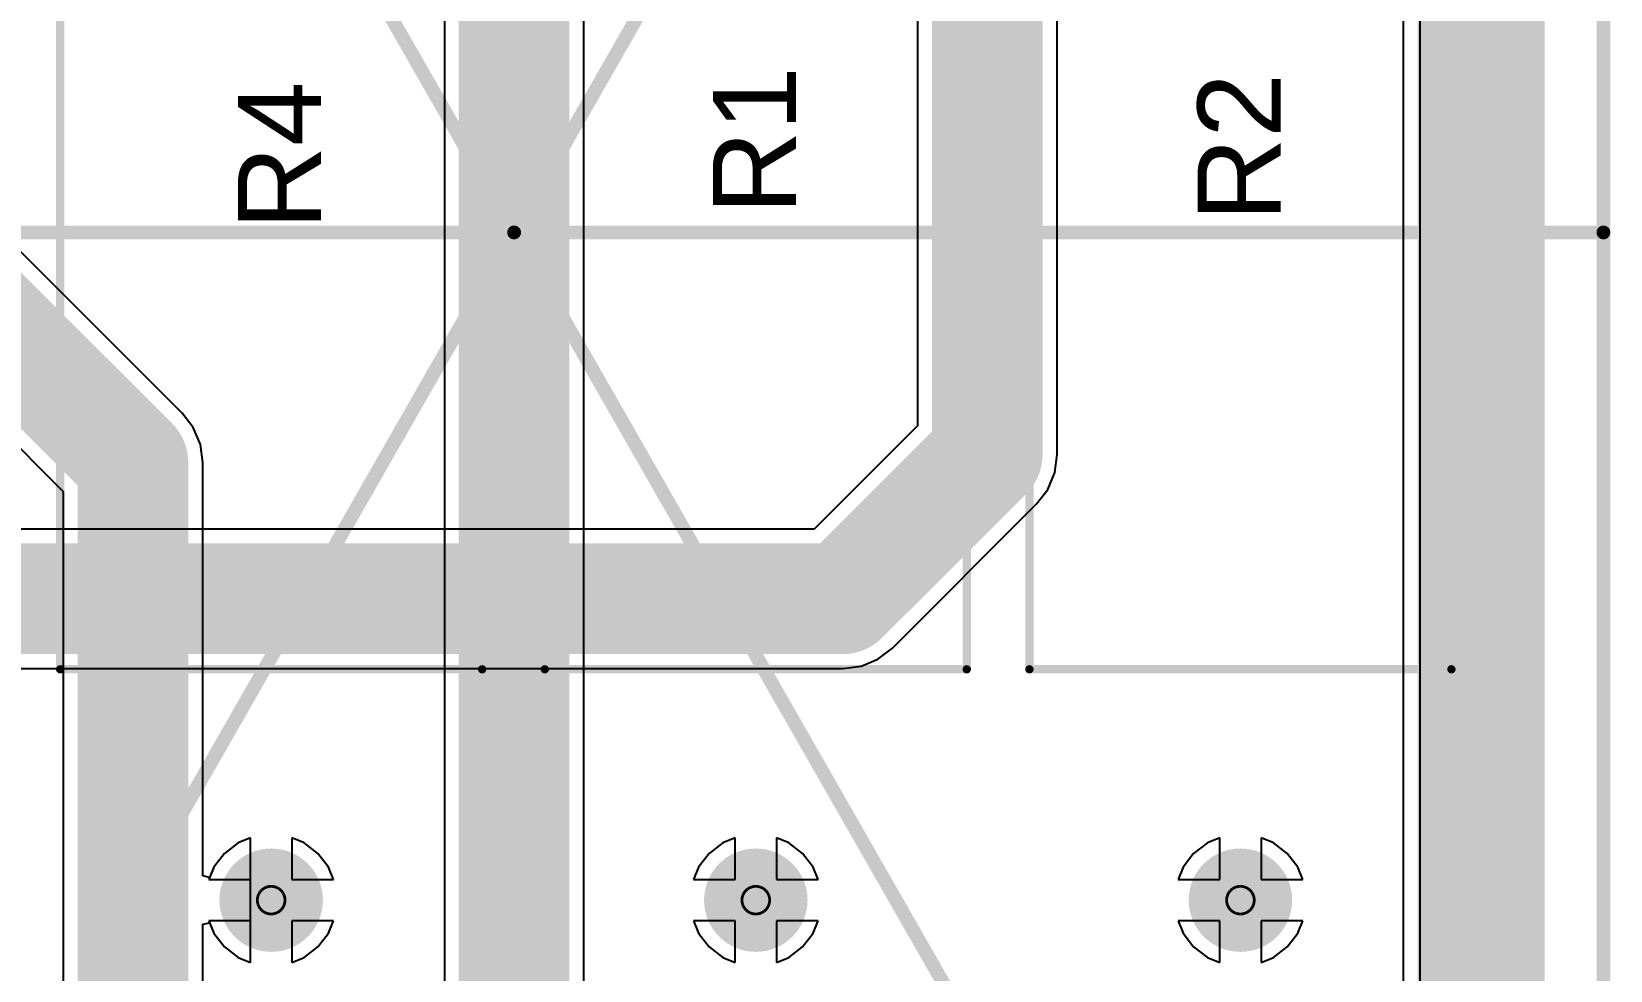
# Model space of a CAD drawing. Header units: millimetres. Extents: x -0.5 to 10.6, y -0.4 to 3.5.
# Drawn here: x 0.201 to 1.343, y 0.429 to 1.108 of the extents above; entities that cross this region are included whole.
import ezdxf

# ---------------------------------------------------------------- set-up
doc = ezdxf.new("R2010")
doc.units = ezdxf.units.MM
doc.header["$MEASUREMENT"] = 0
for name, color, linetype in [('BottomLayer', 5, 'Continuous'), ('BottomSolder', 6, 'Continuous'), ('DrillDrawing', 1, 'Continuous'), ('Mechanical1', 6, 'Continuous'), ('Mechanical2', 216, 'Continuous'), ('MultiLayer', 9, 'Continuous'), ('PadHoleLayer', 156, 'Continuous'), ('TopLayer', 1, 'Continuous'), ('TopOverlay', 2, 'Continuous'), ('TopSolder', 216, 'Continuous')]:
    doc.layers.add(name, color=color, linetype=linetype)
doc.styles.add('Arial', font='', dxfattribs={"height": 0.2})
doc.styles.get('Arial').set_extended_font_data('Arial')

# ---------------------------------------------------------------- blocks, each defined once
blk = doc.blocks.new('AC05000003009JAC00_2')
at = {"layer": 'BottomLayer'}
h = blk.add_hatch(color=5, dxfattribs=at)
edge = h.paths.add_edge_path()
edge.add_arc((-0.496, -0.016), 0.0374, 0, 360)
h = blk.add_hatch(color=5, dxfattribs=at)
edge = h.paths.add_edge_path()
edge.add_arc((0.557, -0.016), 0.0374, 0, 360)
at = {"layer": 'BottomSolder'}
h = blk.add_hatch(color=6, dxfattribs=at)
edge = h.paths.add_edge_path()
edge.add_arc((-0.496, -0.016), 0.0374, 0, 360)
h = blk.add_hatch(color=6, dxfattribs=at)
edge = h.paths.add_edge_path()
edge.add_arc((0.557, -0.016), 0.0374, 0, 360)
at = {"layer": 'MultiLayer'}
h = blk.add_hatch(color=9, dxfattribs=at)
edge = h.paths.add_edge_path()
edge.add_arc((-0.496, -0.016), 0.0374, 0, 360)
h = blk.add_hatch(color=9, dxfattribs=at)
edge = h.paths.add_edge_path()
edge.add_arc((0.557, -0.016), 0.0374, 0, 360)
at = {"layer": 'PadHoleLayer'}
h = blk.add_hatch(color=156, dxfattribs=at)
edge = h.paths.add_edge_path()
edge.add_arc((-0.496, -0.016), 0.0215, 0, 360)
h = blk.add_hatch(color=156, dxfattribs=at)
edge = h.paths.add_edge_path()
edge.add_arc((0.557, -0.016), 0.0215, 0, 360)
at = {"layer": 'TopLayer'}
h = blk.add_hatch(color=1, dxfattribs=at)
edge = h.paths.add_edge_path()
edge.add_arc((-0.496, -0.016), 0.0374, 0, 360)
h = blk.add_hatch(color=1, dxfattribs=at)
edge = h.paths.add_edge_path()
edge.add_arc((0.557, -0.016), 0.0374, 0, 360)
at = {"layer": 'TopSolder'}
h = blk.add_hatch(color=216, dxfattribs=at)
edge = h.paths.add_edge_path()
edge.add_arc((-0.496, -0.016), 0.0374, 0, 360)
h = blk.add_hatch(color=216, dxfattribs=at)
edge = h.paths.add_edge_path()
edge.add_arc((0.557, -0.016), 0.0374, 0, 360)
at = {"layer": 'TopOverlay', "const_width": 0.006}
for points in [[(-0.329, 0.1365), (-0.329, -0.1685)], [(-0.329, 0.1365), (0.39, 0.1365)], [(0.39, 0.1365), (0.39, -0.1685)], [(-0.329, -0.1685), (0.39, -0.1685)]]:
    blk.add_lwpolyline(points, dxfattribs=at)
at = {"layer": 'TopOverlay', "const_width": 0.003}
for points in [[(-0.3305, 0.1365, 1), (-0.3275, 0.1365, 1)], [(-0.3305, 0.1365, 1), (-0.3275, 0.1365, 1)], [(0.3885, 0.1365, 1), (0.3915, 0.1365, 1)], [(0.3885, 0.1365, 1), (0.3915, 0.1365, 1)], [(-0.3305, -0.1685, 1), (-0.3275, -0.1685, 1)], [(-0.3305, -0.1685, 1), (-0.3275, -0.1685, 1)], [(0.3885, -0.1685, 1), (0.3915, -0.1685, 1)], [(0.3885, -0.1685, 1), (0.3915, -0.1685, 1)]]:
    blk.add_lwpolyline(points, format="xyb", close=True, dxfattribs=at)
blk = doc.blocks.new('AC05000003009JAC00_4')
at = {"layer": 'BottomLayer'}
h = blk.add_hatch(color=5, dxfattribs=at)
edge = h.paths.add_edge_path()
edge.add_arc((-0.496, -0.016), 0.0374, 0, 360)
h = blk.add_hatch(color=5, dxfattribs=at)
edge = h.paths.add_edge_path()
edge.add_arc((0.557, -0.016), 0.0374, 0, 360)
at = {"layer": 'BottomSolder'}
h = blk.add_hatch(color=6, dxfattribs=at)
edge = h.paths.add_edge_path()
edge.add_arc((-0.496, -0.016), 0.0374, 0, 360)
h = blk.add_hatch(color=6, dxfattribs=at)
edge = h.paths.add_edge_path()
edge.add_arc((0.557, -0.016), 0.0374, 0, 360)
at = {"layer": 'MultiLayer'}
h = blk.add_hatch(color=9, dxfattribs=at)
edge = h.paths.add_edge_path()
edge.add_arc((-0.496, -0.016), 0.0374, 0, 360)
h = blk.add_hatch(color=9, dxfattribs=at)
edge = h.paths.add_edge_path()
edge.add_arc((0.557, -0.016), 0.0374, 0, 360)
at = {"layer": 'PadHoleLayer'}
h = blk.add_hatch(color=156, dxfattribs=at)
edge = h.paths.add_edge_path()
edge.add_arc((-0.496, -0.016), 0.0215, 0, 360)
h = blk.add_hatch(color=156, dxfattribs=at)
edge = h.paths.add_edge_path()
edge.add_arc((0.557, -0.016), 0.0215, 0, 360)
at = {"layer": 'TopLayer'}
h = blk.add_hatch(color=1, dxfattribs=at)
edge = h.paths.add_edge_path()
edge.add_arc((-0.496, -0.016), 0.0374, 0, 360)
h = blk.add_hatch(color=1, dxfattribs=at)
edge = h.paths.add_edge_path()
edge.add_arc((0.557, -0.016), 0.0374, 0, 360)
at = {"layer": 'TopSolder'}
h = blk.add_hatch(color=216, dxfattribs=at)
edge = h.paths.add_edge_path()
edge.add_arc((-0.496, -0.016), 0.0374, 0, 360)
h = blk.add_hatch(color=216, dxfattribs=at)
edge = h.paths.add_edge_path()
edge.add_arc((0.557, -0.016), 0.0374, 0, 360)
at = {"layer": 'TopOverlay', "const_width": 0.006}
for points in [[(-0.329, 0.1365), (-0.329, -0.1685)], [(-0.329, 0.1365), (0.39, 0.1365)], [(0.39, 0.1365), (0.39, -0.1685)], [(-0.329, -0.1685), (0.39, -0.1685)]]:
    blk.add_lwpolyline(points, dxfattribs=at)
at = {"layer": 'TopOverlay', "const_width": 0.003}
for points in [[(-0.3305, 0.1365, 1), (-0.3275, 0.1365, 1)], [(-0.3305, 0.1365, 1), (-0.3275, 0.1365, 1)], [(0.3885, 0.1365, 1), (0.3915, 0.1365, 1)], [(0.3885, 0.1365, 1), (0.3915, 0.1365, 1)], [(-0.3305, -0.1685, 1), (-0.3275, -0.1685, 1)], [(-0.3305, -0.1685, 1), (-0.3275, -0.1685, 1)], [(0.3885, -0.1685, 1), (0.3915, -0.1685, 1)], [(0.3885, -0.1685, 1), (0.3915, -0.1685, 1)]]:
    blk.add_lwpolyline(points, format="xyb", close=True, dxfattribs=at)
blk = doc.blocks.new('AC05000003009JAC00_5')
at = {"layer": 'BottomLayer'}
h = blk.add_hatch(color=5, dxfattribs=at)
edge = h.paths.add_edge_path()
edge.add_arc((-0.496, -0.016), 0.0374, 0, 360)
h = blk.add_hatch(color=5, dxfattribs=at)
edge = h.paths.add_edge_path()
edge.add_arc((0.557, -0.016), 0.0374, 0, 360)
at = {"layer": 'BottomSolder'}
h = blk.add_hatch(color=6, dxfattribs=at)
edge = h.paths.add_edge_path()
edge.add_arc((-0.496, -0.016), 0.0374, 0, 360)
h = blk.add_hatch(color=6, dxfattribs=at)
edge = h.paths.add_edge_path()
edge.add_arc((0.557, -0.016), 0.0374, 0, 360)
at = {"layer": 'MultiLayer'}
h = blk.add_hatch(color=9, dxfattribs=at)
edge = h.paths.add_edge_path()
edge.add_arc((-0.496, -0.016), 0.0374, 0, 360)
h = blk.add_hatch(color=9, dxfattribs=at)
edge = h.paths.add_edge_path()
edge.add_arc((0.557, -0.016), 0.0374, 0, 360)
at = {"layer": 'PadHoleLayer'}
h = blk.add_hatch(color=156, dxfattribs=at)
edge = h.paths.add_edge_path()
edge.add_arc((-0.496, -0.016), 0.0215, 0, 360)
h = blk.add_hatch(color=156, dxfattribs=at)
edge = h.paths.add_edge_path()
edge.add_arc((0.557, -0.016), 0.0215, 0, 360)
at = {"layer": 'TopLayer'}
h = blk.add_hatch(color=1, dxfattribs=at)
edge = h.paths.add_edge_path()
edge.add_arc((-0.496, -0.016), 0.0374, 0, 360)
h = blk.add_hatch(color=1, dxfattribs=at)
edge = h.paths.add_edge_path()
edge.add_arc((0.557, -0.016), 0.0374, 0, 360)
at = {"layer": 'TopSolder'}
h = blk.add_hatch(color=216, dxfattribs=at)
edge = h.paths.add_edge_path()
edge.add_arc((-0.496, -0.016), 0.0374, 0, 360)
h = blk.add_hatch(color=216, dxfattribs=at)
edge = h.paths.add_edge_path()
edge.add_arc((0.557, -0.016), 0.0374, 0, 360)
at = {"layer": 'TopOverlay', "const_width": 0.006}
for points in [[(-0.329, 0.1365), (-0.329, -0.1685)], [(-0.329, 0.1365), (0.39, 0.1365)], [(0.39, 0.1365), (0.39, -0.1685)], [(-0.329, -0.1685), (0.39, -0.1685)]]:
    blk.add_lwpolyline(points, dxfattribs=at)
at = {"layer": 'TopOverlay', "const_width": 0.003}
for points in [[(-0.3305, 0.1365, 1), (-0.3275, 0.1365, 1)], [(-0.3305, 0.1365, 1), (-0.3275, 0.1365, 1)], [(0.3885, 0.1365, 1), (0.3915, 0.1365, 1)], [(0.3885, 0.1365, 1), (0.3915, 0.1365, 1)], [(-0.3305, -0.1685, 1), (-0.3275, -0.1685, 1)], [(-0.3305, -0.1685, 1), (-0.3275, -0.1685, 1)], [(0.3885, -0.1685, 1), (0.3915, -0.1685, 1)], [(0.3885, -0.1685, 1), (0.3915, -0.1685, 1)]]:
    blk.add_lwpolyline(points, format="xyb", close=True, dxfattribs=at)

msp = doc.modelspace()

# ---------------------------------------------------------------- linework, layer by layer
at = {"layer": 'BottomLayer'}
for p, q in [((1.1927, 1.57), (1.1927, -0.1684)), ((0.6006, -0.2847), (0.6006, 1.3571)), ((0.4997, 1.3363), (0.4997, -0.2847)), ((0.3102, 0.8321), (-0.0392, 1.1815)), ((-0.1253, 1.1249), (0.2241, 0.7755)), ((0.3182, 0.8216), (0.3102, 0.8321)), ((0.3233, 0.8095), (0.3182, 0.8216)), ((0.325, 0.7964), (0.3233, 0.8095)), ((0.325, 0.4973), (0.325, 0.7964)), ((0.2241, 0.7755), (0.2241, -0.2847)), ((0.3407, 0.5136), (0.3331, 0.5037)), ((0.3506, 0.5212), (0.3407, 0.5136)), ((0.3595, 0.5249), (0.3506, 0.5212)), ((0.3595, 0.4798), (0.3595, 0.5249)), ((0.3984, 0.5212), (0.3895, 0.5249)), ((0.3895, 0.5249), (0.3895, 0.4948)), ((0.4083, 0.5136), (0.3984, 0.5212)), ((0.4159, 0.5037), (0.4083, 0.5136)), ((0.691, 0.5136), (0.6834, 0.5037)), ((0.7009, 0.5212), (0.691, 0.5136)), ((0.7098, 0.5249), (0.7009, 0.5212)), ((0.7098, 0.4948), (0.7098, 0.5249)), ((0.7487, 0.5212), (0.7398, 0.5249)), ((0.7398, 0.5249), (0.7398, 0.4948)), ((0.7586, 0.5136), (0.7487, 0.5212)), ((0.7662, 0.5037), (0.7586, 0.5136)), ((1.0413, 0.5136), (1.0337, 0.5037)), ((1.0512, 0.5212), (1.0413, 0.5136)), ((1.0601, 0.5249), (1.0512, 0.5212)), ((1.0601, 0.4948), (1.0601, 0.5249)), ((1.0991, 0.5212), (1.0901, 0.5249)), ((1.0901, 0.5249), (1.0901, 0.4948)), ((1.109, 0.5136), (1.0991, 0.5212)), ((1.1166, 0.5037), (1.109, 0.5136)), ((0.3331, 0.5037), (0.33, 0.4963)), ((0.4196, 0.4948), (0.4159, 0.5037)), ((0.6834, 0.5037), (0.6797, 0.4948)), ((0.7699, 0.4948), (0.7662, 0.5037)), ((1.0337, 0.5037), (1.0301, 0.4948)), ((1.1202, 0.4948), (1.1166, 0.5037)), ((0.33, 0.4963), (0.325, 0.4973)), ((0.3895, 0.4948), (0.4196, 0.4948)), ((0.6797, 0.4948), (0.7098, 0.4948)), ((0.7398, 0.4948), (0.7699, 0.4948)), ((1.0301, 0.4948), (1.0601, 0.4948)), ((1.0901, 0.4948), (1.1202, 0.4948)), ((0.3595, 0.4347), (0.3595, 0.4798)), ((0.325, 0.4624), (0.33, 0.4634)), ((0.325, -0.2847), (0.325, 0.4624)), ((0.33, 0.4634), (0.3331, 0.4559)), ((0.4196, 0.4648), (0.3895, 0.4648)), ((0.3895, 0.4648), (0.3895, 0.4347)), ((0.4159, 0.4559), (0.4196, 0.4648)), ((0.7098, 0.4648), (0.6797, 0.4648)), ((0.6797, 0.4648), (0.6834, 0.4559)), ((0.7098, 0.4347), (0.7098, 0.4648)), ((0.7699, 0.4648), (0.7398, 0.4648)), ((0.7398, 0.4648), (0.7398, 0.4347)), ((0.7662, 0.4559), (0.7699, 0.4648)), ((1.0601, 0.4648), (1.0301, 0.4648)), ((1.0301, 0.4648), (1.0337, 0.4559)), ((1.0601, 0.4347), (1.0601, 0.4648)), ((1.1202, 0.4648), (1.0901, 0.4648)), ((1.0901, 0.4648), (1.0901, 0.4347)), ((1.1166, 0.4559), (1.1202, 0.4648)), ((0.3331, 0.4559), (0.3407, 0.446)), ((0.3407, 0.446), (0.3506, 0.4384)), ((0.3984, 0.4384), (0.4083, 0.446)), ((0.4083, 0.446), (0.4159, 0.4559)), ((0.6834, 0.4559), (0.691, 0.446)), ((0.691, 0.446), (0.7009, 0.4384)), ((0.7487, 0.4384), (0.7586, 0.446)), ((0.7586, 0.446), (0.7662, 0.4559)), ((1.0337, 0.4559), (1.0413, 0.446)), ((1.0413, 0.446), (1.0512, 0.4384)), ((1.0991, 0.4384), (1.109, 0.446)), ((1.109, 0.446), (1.1166, 0.4559)), ((0.3506, 0.4384), (0.3595, 0.4347)), ((0.3895, 0.4347), (0.3984, 0.4384)), ((0.7009, 0.4384), (0.7098, 0.4347)), ((0.7398, 0.4347), (0.7487, 0.4384)), ((1.0512, 0.4384), (1.0601, 0.4347)), ((1.0901, 0.4347), (1.0991, 0.4384))]:
    msp.add_line(p, q, dxfattribs=at)
at = {"layer": 'BottomLayer', "const_width": 0.08}
for points in [[(1.2431, -0.1893), (1.2431, 1.5819)], [(0.5501, -0.316), (0.5501, 1.3571)], [(-0.0896, 1.1606), (0.2746, 0.7964)], [(0.2746, -0.316), (0.2746, 0.7964)]]:
    msp.add_lwpolyline(points, dxfattribs=at)
at = {"layer": 'BottomLayer', "const_width": 0.04}
msp.add_lwpolyline([(0.2546, 0.7964, 1), (0.2946, 0.7964, 1)], format="xyb", close=True, dxfattribs=at)
msp.add_lwpolyline([(0.2546, 0.7964, 1), (0.2946, 0.7964, 1)], format="xyb", close=True, dxfattribs=at)
at = {"layer": 'DrillDrawing'}
for points, const_width in [([(0.3845, 0.4798, 1), (0.3645, 0.4798, 1)], 0.002), ([(0.7348, 0.4798, 1), (0.7148, 0.4798, 1)], 0.002), ([(1.0851, 0.4798, 1), (1.0651, 0.4798, 1)], 0.002), ([(0.364, 0.4798, 1), (0.365, 0.4798, 1)], 0.001), ([(0.384, 0.4798, 1), (0.385, 0.4798, 1)], 0.001), ([(0.7143, 0.4798, 1), (0.7153, 0.4798, 1)], 0.001), ([(0.7343, 0.4798, 1), (0.7353, 0.4798, 1)], 0.001), ([(1.0646, 0.4798, 1), (1.0656, 0.4798, 1)], 0.001), ([(1.0846, 0.4798, 1), (1.0856, 0.4798, 1)], 0.001)]:
    msp.add_lwpolyline(points, format="xyb", close=True, dxfattribs=dict(at, const_width=const_width))
at = {"layer": 'Mechanical1', "const_width": 0.01}
for points in [[(-0.2373, 2.3407), (0.5501, 0.9628)], [(0.5501, 0.9628), (1.3375, 2.3407)], [(0.5501, 0.9628), (0.5501, 2.3407)], [(1.3375, -0.4152), (1.3375, 2.3407)], [(-0.2373, -0.4152), (0.5501, 0.9628)], [(-0.2373, 0.9628), (1.3375, 0.9628)], [(0.5501, -0.4152), (0.5501, 0.9628)], [(0.5501, 0.9628), (1.3375, -0.4152)]]:
    msp.add_lwpolyline(points, dxfattribs=at)
at = {"layer": 'Mechanical1', "const_width": 0.005}
for points in [[(0.5476, 0.9628, 1), (0.5526, 0.9628, 1)], [(0.5476, 0.9628, 1), (0.5526, 0.9628, 1)], [(0.5476, 0.9628, 1), (0.5526, 0.9628, 1)], [(0.5476, 0.9628, 1), (0.5526, 0.9628, 1)], [(0.5476, 0.9628, 1), (0.5526, 0.9628, 1)], [(0.5476, 0.9628, 1), (0.5526, 0.9628, 1)], [(1.335, 0.9628, 1), (1.34, 0.9628, 1)]]:
    msp.add_lwpolyline(points, format="xyb", close=True, dxfattribs=at)
at = {"layer": 'Mechanical2', "const_width": 0.01}
msp.add_lwpolyline([(1.3375, -0.4152), (1.3375, 2.3407)], dxfattribs=at)
at = {"layer": 'TopLayer'}
for p, q in [((0.9426, 0.8021), (0.9426, 1.6235)), ((0.8417, 1.6026), (0.8417, 0.823)), ((1.2047, 1.3319), (1.2047, 0.2246)), ((0.8417, 0.823), (0.7669, 0.7482)), ((0.9409, 0.7891), (0.9426, 0.8021)), ((0.9358, 0.7769), (0.9409, 0.7891)), ((0.9278, 0.7665), (0.9358, 0.7769)), ((0.8235, 0.6621), (0.9278, 0.7665)), ((0.7669, 0.7482), (-0.0488, 0.7482)), ((0.813, 0.6541), (0.8235, 0.6621)), ((0.8009, 0.6491), (0.813, 0.6541)), ((-0.0279, 0.6474), (0.7878, 0.6474)), ((0.7878, 0.6474), (0.8009, 0.6491)), ((0.3407, 0.5136), (0.3331, 0.5037)), ((0.3506, 0.5212), (0.3407, 0.5136)), ((0.3595, 0.5249), (0.3506, 0.5212)), ((0.3595, 0.4948), (0.3595, 0.5249)), ((0.3984, 0.5212), (0.3895, 0.5249)), ((0.3895, 0.5249), (0.3895, 0.4948)), ((0.4083, 0.5136), (0.3984, 0.5212)), ((0.4159, 0.5037), (0.4083, 0.5136)), ((0.691, 0.5136), (0.6834, 0.5037)), ((0.7009, 0.5212), (0.691, 0.5136)), ((0.7098, 0.5249), (0.7009, 0.5212)), ((0.7098, 0.4948), (0.7098, 0.5249)), ((0.7487, 0.5212), (0.7398, 0.5249)), ((0.7398, 0.5249), (0.7398, 0.4948)), ((0.7586, 0.5136), (0.7487, 0.5212)), ((0.7662, 0.5037), (0.7586, 0.5136)), ((1.0413, 0.5136), (1.0337, 0.5037)), ((1.0512, 0.5212), (1.0413, 0.5136)), ((1.0601, 0.5249), (1.0512, 0.5212)), ((1.0601, 0.4948), (1.0601, 0.5249)), ((1.0991, 0.5212), (1.0901, 0.5249)), ((1.0901, 0.5249), (1.0901, 0.4948)), ((1.109, 0.5136), (1.0991, 0.5212)), ((1.1166, 0.5037), (1.109, 0.5136)), ((0.3331, 0.5037), (0.3294, 0.4948)), ((0.4196, 0.4948), (0.4159, 0.5037)), ((0.6834, 0.5037), (0.6797, 0.4948)), ((0.7699, 0.4948), (0.7662, 0.5037)), ((1.0337, 0.5037), (1.0301, 0.4948)), ((1.1202, 0.4948), (1.1166, 0.5037)), ((0.3294, 0.4948), (0.3595, 0.4948)), ((0.3895, 0.4948), (0.4196, 0.4948)), ((0.6797, 0.4948), (0.7098, 0.4948)), ((0.7398, 0.4948), (0.7699, 0.4948)), ((1.0301, 0.4948), (1.0601, 0.4948)), ((1.0901, 0.4948), (1.1202, 0.4948)), ((0.3595, 0.4648), (0.3294, 0.4648)), ((0.3294, 0.4648), (0.3331, 0.4559)), ((0.3595, 0.4347), (0.3595, 0.4648)), ((0.4196, 0.4648), (0.3895, 0.4648)), ((0.3895, 0.4648), (0.3895, 0.4347)), ((0.4159, 0.4559), (0.4196, 0.4648)), ((0.7098, 0.4648), (0.6797, 0.4648)), ((0.6797, 0.4648), (0.6834, 0.4559)), ((0.7098, 0.4347), (0.7098, 0.4648)), ((0.7699, 0.4648), (0.7398, 0.4648)), ((0.7398, 0.4648), (0.7398, 0.4347)), ((0.7662, 0.4559), (0.7699, 0.4648)), ((1.0601, 0.4648), (1.0301, 0.4648)), ((1.0301, 0.4648), (1.0337, 0.4559)), ((1.0601, 0.4347), (1.0601, 0.4648)), ((1.1202, 0.4648), (1.0901, 0.4648)), ((1.0901, 0.4648), (1.0901, 0.4347)), ((1.1166, 0.4559), (1.1202, 0.4648)), ((0.3331, 0.4559), (0.3407, 0.446)), ((0.3407, 0.446), (0.3506, 0.4384)), ((0.3984, 0.4384), (0.4083, 0.446)), ((0.4083, 0.446), (0.4159, 0.4559)), ((0.6834, 0.4559), (0.691, 0.446)), ((0.691, 0.446), (0.7009, 0.4384)), ((0.7487, 0.4384), (0.7586, 0.446)), ((0.7586, 0.446), (0.7662, 0.4559)), ((1.0337, 0.4559), (1.0413, 0.446)), ((1.0413, 0.446), (1.0512, 0.4384)), ((1.0991, 0.4384), (1.109, 0.446)), ((1.109, 0.446), (1.1166, 0.4559)), ((0.3506, 0.4384), (0.3595, 0.4347)), ((0.3895, 0.4347), (0.3984, 0.4384)), ((0.7009, 0.4384), (0.7098, 0.4347)), ((0.7398, 0.4347), (0.7487, 0.4384)), ((1.0512, 0.4384), (1.0601, 0.4347)), ((1.0901, 0.4347), (1.0991, 0.4384))]:
    msp.add_line(p, q, dxfattribs=at)
at = {"layer": 'TopLayer', "const_width": 0.08}
for points in [[(0.8921, 0.8021), (0.8921, 1.6235)], [(1.2551, 0.2037), (1.2551, 1.3528)], [(0.7878, 0.6978), (0.8921, 0.8021)], [(-0.0488, 0.6978), (0.7878, 0.6978)]]:
    msp.add_lwpolyline(points, dxfattribs=at)
at = {"layer": 'TopLayer', "const_width": 0.04}
for points in [[(0.8721, 0.8021, 1), (0.9121, 0.8021, 1)], [(0.8721, 0.8021, 1), (0.9121, 0.8021, 1)], [(0.7678, 0.6978, 1), (0.8078, 0.6978, 1)], [(0.7678, 0.6978, 1), (0.8078, 0.6978, 1)]]:
    msp.add_lwpolyline(points, format="xyb", close=True, dxfattribs=at)

# ---------------------------------------------------------------- block references
at = {"rotation": 90}
for name, p in [('AC05000003009JAC00_2', (0.3585, 0.9758)), ('AC05000003009JAC00_5', (0.7088, 0.9758)), ('AC05000003009JAC00_4', (1.0591, 0.9758))]:
    msp.add_blockref(name, p, dxfattribs=at)

# ---------------------------------------------------------------- texts
at = {"layer": 'TopOverlay', "style": 'Arial'}
for s, p in [('R1', (0.7538, 0.9758)), ('R2', (1.1041, 0.9708)), ('R4', (0.4105, 0.9648))]:
    msp.add_text(s, height=0.06, rotation=90, dxfattribs=at).set_placement(p)

doc.saveas('drawing.dxf')
